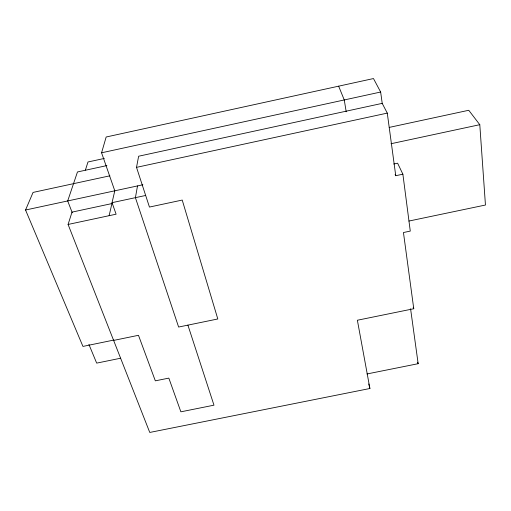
<?xml version="1.0" encoding="UTF-8"?>
<svg xmlns="http://www.w3.org/2000/svg" width="511" height="511" viewBox="0 0 511 511"><rect width="100%" height="100%" fill="white"/><g stroke="black" fill="none" stroke-linecap="round" stroke-linejoin="round"><path stroke-width="0.77" d="M137.516 185.921L135.409 197.661L178.62 327.04L217.807 318.973L182.223 200.063L149.448 207.064L136.514 167.359L138.634 156.225L382.215 103.363L387.274 113.11L395.75 175.707L402.879 174.194L410.276 231.1L403.447 232.524L413.763 308.733L357.374 320.237L369.907 388.501L149.761 432.447L68.084 224.45L72.013 212.122L112.497 203.448M109.118 215.687L111.928 203.57M68.084 224.45L116.106 214.192L112.037 202.675L114.796 190.807L101.574 152.795L106.16 137.005L373.477 78.553L380.65 92.031L382.273 103.752M85.401 170.093L87.981 161.987L104.346 158.436M113.876 340.051L82.942 346.42L25.55 210.015L33.062 192.417L109.871 175.81M101.574 152.795L380.65 92.031M106.914 165.577L77.461 171.964L67.695 200.944L72.275 212.806M136.514 167.359L387.274 113.11M389.241 127.405L468.753 110.274L479.791 124.69L485.45 205.026L408.915 221.052M25.55 210.015L142.888 184.765M112.037 202.675L145.667 195.464M390.998 143.732L479.791 124.69M393.757 164.005L397.609 163.188L402.879 174.194M113.621 340.415L138.475 335.299L155.331 380.848L168.828 378.108L180.875 411.821L213.975 405.178L187.901 325.124M120.66 358.217L96.675 363.123L88.914 344.427M366.975 373.963L418.158 363.698L410.576 308.778M395.118 174.328L395.75 175.707M338.646 86.174L344.261 99.952L346.203 111.762M413.207 307.258L413.763 308.733M417.647 362.242L418.158 363.698M368.738 383.959L369.907 388.501"/></g></svg>
